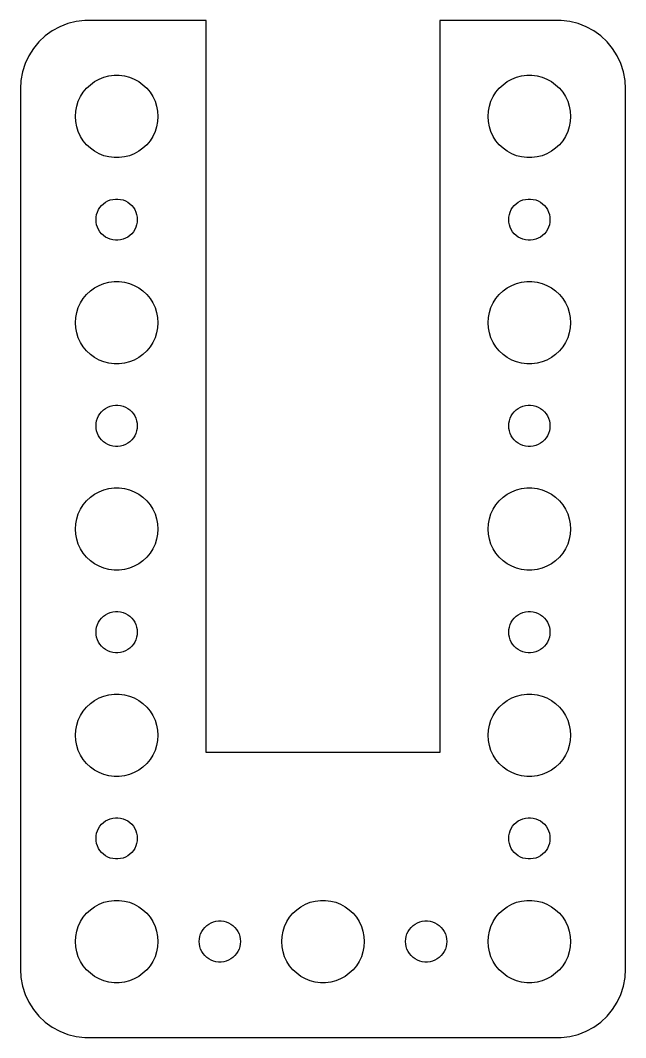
# Model space of a CAD drawing. Header units: metres. Extents: x -22 to 22, y 383 to 709.
# Drawn here: x -22 to 22, y 551 to 625 of the extents above; entities that cross this region are included whole.
import ezdxf

# ---------------------------------------------------------------- set-up
doc = ezdxf.new("R2010")
doc.units = ezdxf.units.M

msp = doc.modelspace()

# ---------------------------------------------------------------- linework, layer by layer
for p, q in [((-19.1289, 624.524), (-19.6791, 624.222)), ((-18.5451, 624.755), (-19.1289, 624.524)), ((-17.9369, 624.911), (-18.5451, 624.755)), ((-17.3139, 624.99), (-17.9369, 624.911)), ((-8.5, 624.99), (-17.3139, 624.99)), ((-8.5, 571.75), (-8.5, 624.99)), ((17.3139, 624.99), (8.5, 624.99)), ((8.5, 624.99), (8.5, 571.75)), ((17.9369, 624.911), (17.3139, 624.99)), ((18.5451, 624.755), (17.9369, 624.911)), ((19.1289, 624.524), (18.5451, 624.755)), ((19.6791, 624.222), (19.1289, 624.524)), ((-20.1871, 623.853), (-20.6448, 623.423)), ((-19.6791, 624.222), (-20.1871, 623.853)), ((20.1871, 623.853), (19.6791, 624.222)), ((20.6448, 623.423), (20.1871, 623.853)), ((-21.0451, 622.939), (-21.3815, 622.409)), ((-20.6448, 623.423), (-21.0451, 622.939)), ((21.0451, 622.939), (20.6448, 623.423)), ((21.3815, 622.409), (21.0451, 622.939)), ((-21.3815, 622.409), (-21.6489, 621.841)), ((21.6489, 621.841), (21.3815, 622.409)), ((-21.6489, 621.841), (-21.8429, 621.243)), ((21.8429, 621.243), (21.6489, 621.841)), ((-21.8429, 621.243), (-21.9606, 620.627)), ((-16.6075, 620.533), (-16.2773, 620.714)), ((-16.2773, 620.714), (-15.927, 620.853)), ((-15.927, 620.853), (-15.5621, 620.947)), ((-15.5621, 620.947), (-15.1884, 620.994)), ((-15.1884, 620.994), (-14.8116, 620.994)), ((-14.8116, 620.994), (-14.4379, 620.947)), ((-14.4379, 620.947), (-14.0729, 620.853)), ((-14.0729, 620.853), (-13.7227, 620.714)), ((-13.7227, 620.714), (-13.3925, 620.533)), ((13.3925, 620.533), (13.7227, 620.714)), ((13.7227, 620.714), (14.0729, 620.853)), ((14.0729, 620.853), (14.4379, 620.947)), ((14.4379, 620.947), (14.8116, 620.994)), ((14.8116, 620.994), (15.1884, 620.994)), ((15.1884, 620.994), (15.5621, 620.947)), ((15.5621, 620.947), (15.927, 620.853)), ((15.927, 620.853), (16.2773, 620.714)), ((16.2773, 620.714), (16.6075, 620.533)), ((21.9606, 620.627), (21.8429, 621.243)), ((-21.9606, 620.627), (-22, 620)), ((-22, 620), (-22, 556)), ((-17.427, 619.763), (-17.1869, 620.054)), ((-17.1869, 620.054), (-16.9123, 620.312)), ((-16.9123, 620.312), (-16.6075, 620.533)), ((-13.3925, 620.533), (-13.0877, 620.312)), ((-13.0877, 620.312), (-12.8131, 620.054)), ((-12.8131, 620.054), (-12.5729, 619.763)), ((12.5729, 619.763), (12.8131, 620.054)), ((12.8131, 620.054), (13.0877, 620.312)), ((13.0877, 620.312), (13.3925, 620.533)), ((16.6075, 620.533), (16.9123, 620.312)), ((16.9123, 620.312), (17.1869, 620.054)), ((17.1869, 620.054), (17.427, 619.763)), ((22, 620), (21.9606, 620.627)), ((22, 556), (22, 620)), ((-17.7893, 619.104), (-17.6289, 619.445)), ((-17.6289, 619.445), (-17.427, 619.763)), ((-12.5729, 619.763), (-12.3711, 619.445)), ((-12.3711, 619.445), (-12.2107, 619.104)), ((12.2107, 619.104), (12.3711, 619.445)), ((12.3711, 619.445), (12.5729, 619.763)), ((17.427, 619.763), (17.6289, 619.445)), ((17.6289, 619.445), (17.7893, 619.104)), ((-17.9763, 618.376), (-17.9057, 618.746)), ((-17.9057, 618.746), (-17.7893, 619.104)), ((-12.2107, 619.104), (-12.0942, 618.746)), ((-12.0942, 618.746), (-12.0237, 618.376)), ((12.0237, 618.376), (12.0942, 618.746)), ((12.0942, 618.746), (12.2107, 619.104)), ((17.7893, 619.104), (17.9057, 618.746)), ((17.9057, 618.746), (17.9763, 618.376)), ((-18, 618), (-17.9763, 618.376)), ((-17.9763, 617.624), (-18, 618)), ((-12.0237, 618.376), (-12, 618)), ((-12, 618), (-12.0237, 617.624)), ((12, 618), (12.0237, 618.376)), ((12.0237, 617.624), (12, 618)), ((17.9763, 618.376), (18, 618)), ((18, 618), (17.9763, 617.624)), ((-17.9057, 617.254), (-17.9763, 617.624)), ((-17.7893, 616.896), (-17.9057, 617.254)), ((-12.0942, 617.254), (-12.2107, 616.896)), ((-12.0237, 617.624), (-12.0942, 617.254)), ((12.0942, 617.254), (12.0237, 617.624)), ((12.2107, 616.896), (12.0942, 617.254)), ((17.9057, 617.254), (17.7893, 616.896)), ((17.9763, 617.624), (17.9057, 617.254)), ((-17.6289, 616.555), (-17.7893, 616.896)), ((-17.427, 616.237), (-17.6289, 616.555)), ((-12.3711, 616.555), (-12.5729, 616.237)), ((-12.2107, 616.896), (-12.3711, 616.555)), ((12.3711, 616.555), (12.2107, 616.896)), ((12.5729, 616.237), (12.3711, 616.555)), ((17.6289, 616.555), (17.427, 616.237)), ((17.7893, 616.896), (17.6289, 616.555)), ((-17.1869, 615.946), (-17.427, 616.237)), ((-16.9123, 615.688), (-17.1869, 615.946)), ((-16.6075, 615.467), (-16.9123, 615.688)), ((-13.0877, 615.688), (-13.3925, 615.467)), ((-12.8131, 615.946), (-13.0877, 615.688)), ((-12.5729, 616.237), (-12.8131, 615.946)), ((12.8131, 615.946), (12.5729, 616.237)), ((13.0877, 615.688), (12.8131, 615.946)), ((13.3925, 615.467), (13.0877, 615.688)), ((16.9123, 615.688), (16.6075, 615.467)), ((17.1869, 615.946), (16.9123, 615.688)), ((17.427, 616.237), (17.1869, 615.946)), ((-16.2773, 615.286), (-16.6075, 615.467)), ((-15.927, 615.147), (-16.2773, 615.286)), ((-15.5621, 615.053), (-15.927, 615.147)), ((-15.1884, 615.006), (-15.5621, 615.053)), ((-14.8116, 615.006), (-15.1884, 615.006)), ((-14.4379, 615.053), (-14.8116, 615.006)), ((-14.0729, 615.147), (-14.4379, 615.053)), ((-13.7227, 615.286), (-14.0729, 615.147)), ((-13.3925, 615.467), (-13.7227, 615.286)), ((13.7227, 615.286), (13.3925, 615.467)), ((14.0729, 615.147), (13.7227, 615.286)), ((14.4379, 615.053), (14.0729, 615.147)), ((14.8116, 615.006), (14.4379, 615.053)), ((15.1884, 615.006), (14.8116, 615.006)), ((15.5621, 615.053), (15.1884, 615.006)), ((15.927, 615.147), (15.5621, 615.053)), ((16.2773, 615.286), (15.927, 615.147)), ((16.6075, 615.467), (16.2773, 615.286)), ((-15.8037, 611.766), (-15.6387, 611.857)), ((-15.6387, 611.857), (-15.4635, 611.927)), ((-15.4635, 611.927), (-15.2811, 611.973)), ((-15.2811, 611.973), (-15.0942, 611.997)), ((-15.0942, 611.997), (-14.9058, 611.997)), ((-14.9058, 611.997), (-14.7189, 611.973)), ((-14.7189, 611.973), (-14.5365, 611.927)), ((-14.5365, 611.927), (-14.3613, 611.857)), ((-14.3613, 611.857), (-14.1963, 611.766)), ((14.1963, 611.766), (14.3613, 611.857)), ((14.3613, 611.857), (14.5365, 611.927)), ((14.5365, 611.927), (14.7189, 611.973)), ((14.7189, 611.973), (14.9058, 611.997)), ((14.9058, 611.997), (15.0942, 611.997)), ((15.0942, 611.997), (15.2811, 611.973)), ((15.2811, 611.973), (15.4635, 611.927)), ((15.4635, 611.927), (15.6387, 611.857)), ((15.6387, 611.857), (15.8037, 611.766)), ((-16.3947, 611.052), (-16.3145, 611.223)), ((-16.3145, 611.223), (-16.2135, 611.382)), ((-16.2135, 611.382), (-16.0934, 611.527)), ((-16.0934, 611.527), (-15.9561, 611.656)), ((-15.9561, 611.656), (-15.8037, 611.766)), ((-14.1963, 611.766), (-14.0439, 611.656)), ((-14.0439, 611.656), (-13.9065, 611.527)), ((-13.9065, 611.527), (-13.7865, 611.382)), ((-13.7865, 611.382), (-13.6855, 611.223)), ((-13.6855, 611.223), (-13.6053, 611.052)), ((13.6053, 611.052), (13.6855, 611.223)), ((13.6855, 611.223), (13.7865, 611.382)), ((13.7865, 611.382), (13.9065, 611.527)), ((13.9065, 611.527), (14.0439, 611.656)), ((14.0439, 611.656), (14.1963, 611.766)), ((15.8037, 611.766), (15.9561, 611.656)), ((15.9561, 611.656), (16.0934, 611.527)), ((16.0934, 611.527), (16.2135, 611.382)), ((16.2135, 611.382), (16.3145, 611.223)), ((16.3145, 611.223), (16.3947, 611.052)), ((-16.5, 610.5), (-16.4882, 610.688)), ((-16.4882, 610.312), (-16.5, 610.5)), ((-16.4882, 610.688), (-16.4529, 610.873)), ((-16.4529, 610.873), (-16.3947, 611.052)), ((-13.6053, 611.052), (-13.5471, 610.873)), ((-13.5471, 610.873), (-13.5118, 610.688)), ((-13.5118, 610.688), (-13.5, 610.5)), ((-13.5, 610.5), (-13.5118, 610.312)), ((13.5, 610.5), (13.5118, 610.688)), ((13.5118, 610.312), (13.5, 610.5)), ((13.5118, 610.688), (13.5471, 610.873)), ((13.5471, 610.873), (13.6053, 611.052)), ((16.3947, 611.052), (16.4529, 610.873)), ((16.4529, 610.873), (16.4882, 610.688)), ((16.4882, 610.688), (16.5, 610.5)), ((16.5, 610.5), (16.4882, 610.312)), ((-16.4529, 610.127), (-16.4882, 610.312)), ((-16.3947, 609.948), (-16.4529, 610.127)), ((-16.3145, 609.777), (-16.3947, 609.948)), ((-16.2135, 609.618), (-16.3145, 609.777)), ((-16.0934, 609.473), (-16.2135, 609.618)), ((-13.7865, 609.618), (-13.9065, 609.473)), ((-13.6855, 609.777), (-13.7865, 609.618)), ((-13.6053, 609.948), (-13.6855, 609.777)), ((-13.5471, 610.127), (-13.6053, 609.948)), ((-13.5118, 610.312), (-13.5471, 610.127)), ((13.5471, 610.127), (13.5118, 610.312)), ((13.6053, 609.948), (13.5471, 610.127)), ((13.6855, 609.777), (13.6053, 609.948)), ((13.7865, 609.618), (13.6855, 609.777)), ((13.9065, 609.473), (13.7865, 609.618)), ((16.2135, 609.618), (16.0934, 609.473)), ((16.3145, 609.777), (16.2135, 609.618)), ((16.3947, 609.948), (16.3145, 609.777)), ((16.4529, 610.127), (16.3947, 609.948)), ((16.4882, 610.312), (16.4529, 610.127)), ((-15.9561, 609.344), (-16.0934, 609.473)), ((-15.8037, 609.234), (-15.9561, 609.344)), ((-15.6387, 609.143), (-15.8037, 609.234)), ((-15.4635, 609.073), (-15.6387, 609.143)), ((-15.2811, 609.027), (-15.4635, 609.073)), ((-15.0942, 609.003), (-15.2811, 609.027)), ((-14.9058, 609.003), (-15.0942, 609.003)), ((-14.7189, 609.027), (-14.9058, 609.003)), ((-14.5365, 609.073), (-14.7189, 609.027)), ((-14.3613, 609.143), (-14.5365, 609.073)), ((-14.1963, 609.234), (-14.3613, 609.143)), ((-14.0439, 609.344), (-14.1963, 609.234)), ((-13.9065, 609.473), (-14.0439, 609.344)), ((14.0439, 609.344), (13.9065, 609.473)), ((14.1963, 609.234), (14.0439, 609.344)), ((14.3613, 609.143), (14.1963, 609.234)), ((14.5365, 609.073), (14.3613, 609.143)), ((14.7189, 609.027), (14.5365, 609.073)), ((14.9058, 609.003), (14.7189, 609.027)), ((15.0942, 609.003), (14.9058, 609.003)), ((15.2811, 609.027), (15.0942, 609.003)), ((15.4635, 609.073), (15.2811, 609.027)), ((15.6387, 609.143), (15.4635, 609.073)), ((15.8037, 609.234), (15.6387, 609.143)), ((15.9561, 609.344), (15.8037, 609.234)), ((16.0934, 609.473), (15.9561, 609.344)), ((-15.927, 605.853), (-15.5621, 605.947)), ((-15.5621, 605.947), (-15.1884, 605.994)), ((-15.1884, 605.994), (-14.8116, 605.994)), ((-14.8116, 605.994), (-14.4379, 605.947)), ((-14.4379, 605.947), (-14.0729, 605.853)), ((14.0729, 605.853), (14.4379, 605.947)), ((14.4379, 605.947), (14.8116, 605.994)), ((14.8116, 605.994), (15.1884, 605.994)), ((15.1884, 605.994), (15.5621, 605.947)), ((15.5621, 605.947), (15.927, 605.853)), ((-17.1869, 605.054), (-16.9123, 605.312)), ((-16.9123, 605.312), (-16.6075, 605.533)), ((-16.6075, 605.533), (-16.2773, 605.714)), ((-16.2773, 605.714), (-15.927, 605.853)), ((-14.0729, 605.853), (-13.7227, 605.714)), ((-13.7227, 605.714), (-13.3925, 605.533)), ((-13.3925, 605.533), (-13.0877, 605.312)), ((-13.0877, 605.312), (-12.8131, 605.054)), ((12.8131, 605.054), (13.0877, 605.312)), ((13.0877, 605.312), (13.3925, 605.533)), ((13.3925, 605.533), (13.7227, 605.714)), ((13.7227, 605.714), (14.0729, 605.853)), ((15.927, 605.853), (16.2773, 605.714)), ((16.2773, 605.714), (16.6075, 605.533)), ((16.6075, 605.533), (16.9123, 605.312)), ((16.9123, 605.312), (17.1869, 605.054)), ((-17.7893, 604.104), (-17.6289, 604.445)), ((-17.6289, 604.445), (-17.427, 604.763)), ((-17.427, 604.763), (-17.1869, 605.054)), ((-12.8131, 605.054), (-12.5729, 604.763)), ((-12.5729, 604.763), (-12.3711, 604.445)), ((-12.3711, 604.445), (-12.2107, 604.104)), ((12.2107, 604.104), (12.3711, 604.445)), ((12.3711, 604.445), (12.5729, 604.763)), ((12.5729, 604.763), (12.8131, 605.054)), ((17.1869, 605.054), (17.427, 604.763)), ((17.427, 604.763), (17.6289, 604.445)), ((17.6289, 604.445), (17.7893, 604.104)), ((-17.9763, 603.376), (-17.9057, 603.746)), ((-17.9057, 603.746), (-17.7893, 604.104)), ((-12.2107, 604.104), (-12.0942, 603.746)), ((-12.0942, 603.746), (-12.0237, 603.376)), ((12.0237, 603.376), (12.0942, 603.746)), ((12.0942, 603.746), (12.2107, 604.104)), ((17.7893, 604.104), (17.9057, 603.746)), ((17.9057, 603.746), (17.9763, 603.376)), ((-18, 603), (-17.9763, 603.376)), ((-17.9763, 602.624), (-18, 603)), ((-12.0237, 603.376), (-12, 603)), ((-12, 603), (-12.0237, 602.624)), ((12, 603), (12.0237, 603.376)), ((12.0237, 602.624), (12, 603)), ((17.9763, 603.376), (18, 603)), ((18, 603), (17.9763, 602.624)), ((-17.9057, 602.254), (-17.9763, 602.624)), ((-17.7893, 601.896), (-17.9057, 602.254)), ((-12.0942, 602.254), (-12.2107, 601.896)), ((-12.0237, 602.624), (-12.0942, 602.254)), ((12.0942, 602.254), (12.0237, 602.624)), ((12.2107, 601.896), (12.0942, 602.254)), ((17.9057, 602.254), (17.7893, 601.896)), ((17.9763, 602.624), (17.9057, 602.254)), ((-17.6289, 601.555), (-17.7893, 601.896)), ((-17.427, 601.237), (-17.6289, 601.555)), ((-12.3711, 601.555), (-12.5729, 601.237)), ((-12.2107, 601.896), (-12.3711, 601.555)), ((12.3711, 601.555), (12.2107, 601.896)), ((12.5729, 601.237), (12.3711, 601.555)), ((17.6289, 601.555), (17.427, 601.237)), ((17.7893, 601.896), (17.6289, 601.555)), ((-17.1869, 600.946), (-17.427, 601.237)), ((-16.9123, 600.688), (-17.1869, 600.946)), ((-12.8131, 600.946), (-13.0877, 600.688)), ((-12.5729, 601.237), (-12.8131, 600.946)), ((12.8131, 600.946), (12.5729, 601.237)), ((13.0877, 600.688), (12.8131, 600.946)), ((17.1869, 600.946), (16.9123, 600.688)), ((17.427, 601.237), (17.1869, 600.946)), ((-16.6075, 600.467), (-16.9123, 600.688)), ((-16.2773, 600.286), (-16.6075, 600.467)), ((-15.927, 600.147), (-16.2773, 600.286)), ((-15.5621, 600.053), (-15.927, 600.147)), ((-15.1884, 600.006), (-15.5621, 600.053)), ((-14.8116, 600.006), (-15.1884, 600.006)), ((-14.4379, 600.053), (-14.8116, 600.006)), ((-14.0729, 600.147), (-14.4379, 600.053)), ((-13.7227, 600.286), (-14.0729, 600.147)), ((-13.3925, 600.467), (-13.7227, 600.286)), ((-13.0877, 600.688), (-13.3925, 600.467)), ((13.3925, 600.467), (13.0877, 600.688)), ((13.7227, 600.286), (13.3925, 600.467)), ((14.0729, 600.147), (13.7227, 600.286)), ((14.4379, 600.053), (14.0729, 600.147)), ((14.8116, 600.006), (14.4379, 600.053)), ((15.1884, 600.006), (14.8116, 600.006)), ((15.5621, 600.053), (15.1884, 600.006)), ((15.927, 600.147), (15.5621, 600.053)), ((16.2773, 600.286), (15.927, 600.147)), ((16.6075, 600.467), (16.2773, 600.286)), ((16.9123, 600.688), (16.6075, 600.467)), ((-16.3145, 596.223), (-16.2135, 596.382)), ((-16.2135, 596.382), (-16.0934, 596.527)), ((-16.0934, 596.527), (-15.9561, 596.656)), ((-15.9561, 596.656), (-15.8037, 596.766)), ((-15.8037, 596.766), (-15.6387, 596.857)), ((-15.6387, 596.857), (-15.4635, 596.927)), ((-15.4635, 596.927), (-15.2811, 596.973)), ((-15.2811, 596.973), (-15.0942, 596.997)), ((-15.0942, 596.997), (-14.9058, 596.997)), ((-14.9058, 596.997), (-14.7189, 596.973)), ((-14.7189, 596.973), (-14.5365, 596.927)), ((-14.5365, 596.927), (-14.3613, 596.857)), ((-14.3613, 596.857), (-14.1963, 596.766)), ((-14.1963, 596.766), (-14.0439, 596.656)), ((-14.0439, 596.656), (-13.9065, 596.527)), ((-13.9065, 596.527), (-13.7865, 596.382)), ((-13.7865, 596.382), (-13.6855, 596.223)), ((13.6855, 596.223), (13.7865, 596.382)), ((13.7865, 596.382), (13.9065, 596.527)), ((13.9065, 596.527), (14.0439, 596.656)), ((14.0439, 596.656), (14.1963, 596.766)), ((14.1963, 596.766), (14.3613, 596.857)), ((14.3613, 596.857), (14.5365, 596.927)), ((14.5365, 596.927), (14.7189, 596.973)), ((14.7189, 596.973), (14.9058, 596.997)), ((14.9058, 596.997), (15.0942, 596.997)), ((15.0942, 596.997), (15.2811, 596.973)), ((15.2811, 596.973), (15.4635, 596.927)), ((15.4635, 596.927), (15.6387, 596.857)), ((15.6387, 596.857), (15.8037, 596.766)), ((15.8037, 596.766), (15.9561, 596.656)), ((15.9561, 596.656), (16.0934, 596.527)), ((16.0934, 596.527), (16.2135, 596.382)), ((16.2135, 596.382), (16.3145, 596.223)), ((-16.5, 595.5), (-16.4882, 595.688)), ((-16.4882, 595.688), (-16.4529, 595.873)), ((-16.4529, 595.873), (-16.3947, 596.052)), ((-16.3947, 596.052), (-16.3145, 596.223)), ((-13.6855, 596.223), (-13.6053, 596.052)), ((-13.6053, 596.052), (-13.5471, 595.873)), ((-13.5471, 595.873), (-13.5118, 595.688)), ((-13.5118, 595.688), (-13.5, 595.5)), ((13.5, 595.5), (13.5118, 595.688)), ((13.5118, 595.688), (13.5471, 595.873)), ((13.5471, 595.873), (13.6053, 596.052)), ((13.6053, 596.052), (13.6855, 596.223)), ((16.3145, 596.223), (16.3947, 596.052)), ((16.3947, 596.052), (16.4529, 595.873)), ((16.4529, 595.873), (16.4882, 595.688)), ((16.4882, 595.688), (16.5, 595.5)), ((-16.4882, 595.312), (-16.5, 595.5)), ((-16.4529, 595.127), (-16.4882, 595.312)), ((-16.3947, 594.948), (-16.4529, 595.127)), ((-16.3145, 594.777), (-16.3947, 594.948)), ((-13.6053, 594.948), (-13.6855, 594.777)), ((-13.5471, 595.127), (-13.6053, 594.948)), ((-13.5118, 595.312), (-13.5471, 595.127)), ((-13.5, 595.5), (-13.5118, 595.312)), ((13.5118, 595.312), (13.5, 595.5)), ((13.5471, 595.127), (13.5118, 595.312)), ((13.6053, 594.948), (13.5471, 595.127)), ((13.6855, 594.777), (13.6053, 594.948)), ((16.3947, 594.948), (16.3145, 594.777)), ((16.4529, 595.127), (16.3947, 594.948)), ((16.4882, 595.312), (16.4529, 595.127)), ((16.5, 595.5), (16.4882, 595.312)), ((-16.2135, 594.618), (-16.3145, 594.777)), ((-16.0934, 594.473), (-16.2135, 594.618)), ((-15.9561, 594.344), (-16.0934, 594.473)), ((-15.8037, 594.234), (-15.9561, 594.344)), ((-15.6387, 594.143), (-15.8037, 594.234)), ((-15.4635, 594.073), (-15.6387, 594.143)), ((-15.2811, 594.027), (-15.4635, 594.073)), ((-14.5365, 594.073), (-14.7189, 594.027)), ((-14.3613, 594.143), (-14.5365, 594.073)), ((-14.1963, 594.234), (-14.3613, 594.143)), ((-14.0439, 594.344), (-14.1963, 594.234)), ((-13.9065, 594.473), (-14.0439, 594.344)), ((-13.7865, 594.618), (-13.9065, 594.473)), ((-13.6855, 594.777), (-13.7865, 594.618)), ((13.7865, 594.618), (13.6855, 594.777)), ((13.9065, 594.473), (13.7865, 594.618)), ((14.0439, 594.344), (13.9065, 594.473)), ((14.1963, 594.234), (14.0439, 594.344)), ((14.3613, 594.143), (14.1963, 594.234)), ((14.5365, 594.073), (14.3613, 594.143)), ((14.7189, 594.027), (14.5365, 594.073)), ((15.4635, 594.073), (15.2811, 594.027)), ((15.6387, 594.143), (15.4635, 594.073)), ((15.8037, 594.234), (15.6387, 594.143)), ((15.9561, 594.344), (15.8037, 594.234)), ((16.0934, 594.473), (15.9561, 594.344)), ((16.2135, 594.618), (16.0934, 594.473)), ((16.3145, 594.777), (16.2135, 594.618)), ((-15.0942, 594.003), (-15.2811, 594.027)), ((-14.9058, 594.003), (-15.0942, 594.003)), ((-14.7189, 594.027), (-14.9058, 594.003)), ((14.9058, 594.003), (14.7189, 594.027)), ((15.0942, 594.003), (14.9058, 594.003)), ((15.2811, 594.027), (15.0942, 594.003)), ((-16.9123, 590.312), (-16.6075, 590.533)), ((-16.6075, 590.533), (-16.2773, 590.714)), ((-16.2773, 590.714), (-15.927, 590.853)), ((-15.927, 590.853), (-15.5621, 590.947)), ((-15.5621, 590.947), (-15.1884, 590.994)), ((-15.1884, 590.994), (-14.8116, 590.994)), ((-14.8116, 590.994), (-14.4379, 590.947)), ((-14.4379, 590.947), (-14.0729, 590.853)), ((-14.0729, 590.853), (-13.7227, 590.714)), ((-13.7227, 590.714), (-13.3925, 590.533)), ((-13.3925, 590.533), (-13.0877, 590.312)), ((13.0877, 590.312), (13.3925, 590.533)), ((13.3925, 590.533), (13.7227, 590.714)), ((13.7227, 590.714), (14.0729, 590.853)), ((14.0729, 590.853), (14.4379, 590.947)), ((14.4379, 590.947), (14.8116, 590.994)), ((14.8116, 590.994), (15.1884, 590.994)), ((15.1884, 590.994), (15.5621, 590.947)), ((15.5621, 590.947), (15.927, 590.853)), ((15.927, 590.853), (16.2773, 590.714)), ((16.2773, 590.714), (16.6075, 590.533)), ((16.6075, 590.533), (16.9123, 590.312)), ((-17.6289, 589.445), (-17.427, 589.763)), ((-17.427, 589.763), (-17.1869, 590.054)), ((-17.1869, 590.054), (-16.9123, 590.312)), ((-13.0877, 590.312), (-12.8131, 590.054)), ((-12.8131, 590.054), (-12.5729, 589.763)), ((-12.5729, 589.763), (-12.3711, 589.445)), ((12.3711, 589.445), (12.5729, 589.763)), ((12.5729, 589.763), (12.8131, 590.054)), ((12.8131, 590.054), (13.0877, 590.312)), ((16.9123, 590.312), (17.1869, 590.054)), ((17.1869, 590.054), (17.427, 589.763)), ((17.427, 589.763), (17.6289, 589.445)), ((-17.9057, 588.746), (-17.7893, 589.104)), ((-17.7893, 589.104), (-17.6289, 589.445)), ((-12.3711, 589.445), (-12.2107, 589.104)), ((-12.2107, 589.104), (-12.0942, 588.746)), ((12.0942, 588.746), (12.2107, 589.104)), ((12.2107, 589.104), (12.3711, 589.445)), ((17.6289, 589.445), (17.7893, 589.104)), ((17.7893, 589.104), (17.9057, 588.746)), ((-18, 588), (-17.9763, 588.376)), ((-17.9763, 588.376), (-17.9057, 588.746)), ((-12.0942, 588.746), (-12.0237, 588.376)), ((-12.0237, 588.376), (-12, 588)), ((12, 588), (12.0237, 588.376)), ((12.0237, 588.376), (12.0942, 588.746)), ((17.9057, 588.746), (17.9763, 588.376)), ((17.9763, 588.376), (18, 588)), ((-17.9763, 587.624), (-18, 588)), ((-17.9057, 587.254), (-17.9763, 587.624)), ((-12.0237, 587.624), (-12.0942, 587.254)), ((-12, 588), (-12.0237, 587.624)), ((12.0237, 587.624), (12, 588)), ((12.0942, 587.254), (12.0237, 587.624)), ((17.9763, 587.624), (17.9057, 587.254)), ((18, 588), (17.9763, 587.624)), ((-17.7893, 586.896), (-17.9057, 587.254)), ((-17.6289, 586.555), (-17.7893, 586.896)), ((-12.2107, 586.896), (-12.3711, 586.555)), ((-12.0942, 587.254), (-12.2107, 586.896)), ((12.2107, 586.896), (12.0942, 587.254)), ((12.3711, 586.555), (12.2107, 586.896)), ((17.7893, 586.896), (17.6289, 586.555)), ((17.9057, 587.254), (17.7893, 586.896)), ((-17.427, 586.237), (-17.6289, 586.555)), ((-17.1869, 585.946), (-17.427, 586.237)), ((-16.9123, 585.688), (-17.1869, 585.946)), ((-12.8131, 585.946), (-13.0877, 585.688)), ((-12.5729, 586.237), (-12.8131, 585.946)), ((-12.3711, 586.555), (-12.5729, 586.237)), ((12.5729, 586.237), (12.3711, 586.555)), ((12.8131, 585.946), (12.5729, 586.237)), ((13.0877, 585.688), (12.8131, 585.946)), ((17.1869, 585.946), (16.9123, 585.688)), ((17.427, 586.237), (17.1869, 585.946)), ((17.6289, 586.555), (17.427, 586.237)), ((-16.6075, 585.467), (-16.9123, 585.688)), ((-16.2773, 585.286), (-16.6075, 585.467)), ((-15.927, 585.147), (-16.2773, 585.286)), ((-13.7227, 585.286), (-14.0729, 585.147)), ((-13.3925, 585.467), (-13.7227, 585.286)), ((-13.0877, 585.688), (-13.3925, 585.467)), ((13.3925, 585.467), (13.0877, 585.688)), ((13.7227, 585.286), (13.3925, 585.467)), ((14.0729, 585.147), (13.7227, 585.286)), ((16.2773, 585.286), (15.927, 585.147)), ((16.6075, 585.467), (16.2773, 585.286)), ((16.9123, 585.688), (16.6075, 585.467)), ((-15.5621, 585.053), (-15.927, 585.147)), ((-15.1884, 585.006), (-15.5621, 585.053)), ((-14.8116, 585.006), (-15.1884, 585.006)), ((-14.4379, 585.053), (-14.8116, 585.006)), ((-14.0729, 585.147), (-14.4379, 585.053)), ((14.4379, 585.053), (14.0729, 585.147)), ((14.8116, 585.006), (14.4379, 585.053)), ((15.1884, 585.006), (14.8116, 585.006)), ((15.5621, 585.053), (15.1884, 585.006)), ((15.927, 585.147), (15.5621, 585.053)), ((-16.2135, 581.382), (-16.0934, 581.527)), ((-16.0934, 581.527), (-15.9561, 581.656)), ((-15.9561, 581.656), (-15.8037, 581.766)), ((-15.8037, 581.766), (-15.6387, 581.857)), ((-15.6387, 581.857), (-15.4635, 581.927)), ((-15.4635, 581.927), (-15.2811, 581.973)), ((-15.2811, 581.973), (-15.0942, 581.997)), ((-15.0942, 581.997), (-14.9058, 581.997)), ((-14.9058, 581.997), (-14.7189, 581.973)), ((-14.7189, 581.973), (-14.5365, 581.927)), ((-14.5365, 581.927), (-14.3613, 581.857)), ((-14.3613, 581.857), (-14.1963, 581.766)), ((-14.1963, 581.766), (-14.0439, 581.656)), ((-14.0439, 581.656), (-13.9065, 581.527)), ((-13.9065, 581.527), (-13.7865, 581.382)), ((13.7865, 581.382), (13.9065, 581.527)), ((13.9065, 581.527), (14.0439, 581.656)), ((14.0439, 581.656), (14.1963, 581.766)), ((14.1963, 581.766), (14.3613, 581.857)), ((14.3613, 581.857), (14.5365, 581.927)), ((14.5365, 581.927), (14.7189, 581.973)), ((14.7189, 581.973), (14.9058, 581.997)), ((14.9058, 581.997), (15.0942, 581.997)), ((15.0942, 581.997), (15.2811, 581.973)), ((15.2811, 581.973), (15.4635, 581.927)), ((15.4635, 581.927), (15.6387, 581.857)), ((15.6387, 581.857), (15.8037, 581.766)), ((15.8037, 581.766), (15.9561, 581.656)), ((15.9561, 581.656), (16.0934, 581.527)), ((16.0934, 581.527), (16.2135, 581.382)), ((-16.4882, 580.688), (-16.4529, 580.873)), ((-16.4529, 580.873), (-16.3947, 581.052)), ((-16.3947, 581.052), (-16.3145, 581.223)), ((-16.3145, 581.223), (-16.2135, 581.382)), ((-13.7865, 581.382), (-13.6855, 581.223)), ((-13.6855, 581.223), (-13.6053, 581.052)), ((-13.6053, 581.052), (-13.5471, 580.873)), ((-13.5471, 580.873), (-13.5118, 580.688)), ((13.5118, 580.688), (13.5471, 580.873)), ((13.5471, 580.873), (13.6053, 581.052)), ((13.6053, 581.052), (13.6855, 581.223)), ((13.6855, 581.223), (13.7865, 581.382)), ((16.2135, 581.382), (16.3145, 581.223)), ((16.3145, 581.223), (16.3947, 581.052)), ((16.3947, 581.052), (16.4529, 580.873)), ((16.4529, 580.873), (16.4882, 580.688)), ((-16.5, 580.5), (-16.4882, 580.688)), ((-16.4882, 580.312), (-16.5, 580.5)), ((-16.4529, 580.127), (-16.4882, 580.312)), ((-16.3947, 579.948), (-16.4529, 580.127)), ((-13.5471, 580.127), (-13.6053, 579.948)), ((-13.5118, 580.312), (-13.5471, 580.127)), ((-13.5118, 580.688), (-13.5, 580.5)), ((-13.5, 580.5), (-13.5118, 580.312)), ((13.5, 580.5), (13.5118, 580.688)), ((13.5118, 580.312), (13.5, 580.5)), ((13.5471, 580.127), (13.5118, 580.312)), ((13.6053, 579.948), (13.5471, 580.127)), ((16.4529, 580.127), (16.3947, 579.948)), ((16.4882, 580.312), (16.4529, 580.127)), ((16.4882, 580.688), (16.5, 580.5)), ((16.5, 580.5), (16.4882, 580.312)), ((-16.3145, 579.777), (-16.3947, 579.948)), ((-16.2135, 579.618), (-16.3145, 579.777)), ((-16.0934, 579.473), (-16.2135, 579.618)), ((-15.9561, 579.344), (-16.0934, 579.473)), ((-15.8037, 579.234), (-15.9561, 579.344)), ((-14.0439, 579.344), (-14.1963, 579.234)), ((-13.9065, 579.473), (-14.0439, 579.344)), ((-13.7865, 579.618), (-13.9065, 579.473)), ((-13.6855, 579.777), (-13.7865, 579.618)), ((-13.6053, 579.948), (-13.6855, 579.777)), ((13.6855, 579.777), (13.6053, 579.948)), ((13.7865, 579.618), (13.6855, 579.777)), ((13.9065, 579.473), (13.7865, 579.618)), ((14.0439, 579.344), (13.9065, 579.473)), ((14.1963, 579.234), (14.0439, 579.344)), ((15.9561, 579.344), (15.8037, 579.234)), ((16.0934, 579.473), (15.9561, 579.344)), ((16.2135, 579.618), (16.0934, 579.473)), ((16.3145, 579.777), (16.2135, 579.618)), ((16.3947, 579.948), (16.3145, 579.777)), ((-15.6387, 579.143), (-15.8037, 579.234)), ((-15.4635, 579.073), (-15.6387, 579.143)), ((-15.2811, 579.027), (-15.4635, 579.073)), ((-15.0942, 579.003), (-15.2811, 579.027)), ((-14.9058, 579.003), (-15.0942, 579.003)), ((-14.7189, 579.027), (-14.9058, 579.003)), ((-14.5365, 579.073), (-14.7189, 579.027)), ((-14.3613, 579.143), (-14.5365, 579.073)), ((-14.1963, 579.234), (-14.3613, 579.143)), ((14.3613, 579.143), (14.1963, 579.234)), ((14.5365, 579.073), (14.3613, 579.143)), ((14.7189, 579.027), (14.5365, 579.073)), ((14.9058, 579.003), (14.7189, 579.027)), ((15.0942, 579.003), (14.9058, 579.003)), ((15.2811, 579.027), (15.0942, 579.003)), ((15.4635, 579.073), (15.2811, 579.027)), ((15.6387, 579.143), (15.4635, 579.073)), ((15.8037, 579.234), (15.6387, 579.143)), ((-16.6075, 575.533), (-16.2773, 575.714)), ((-16.2773, 575.714), (-15.927, 575.853)), ((-15.927, 575.853), (-15.5621, 575.947)), ((-15.5621, 575.947), (-15.1884, 575.994)), ((-15.1884, 575.994), (-14.8116, 575.994)), ((-14.8116, 575.994), (-14.4379, 575.947)), ((-14.4379, 575.947), (-14.0729, 575.853)), ((-14.0729, 575.853), (-13.7227, 575.714)), ((-13.7227, 575.714), (-13.3925, 575.533)), ((13.3925, 575.533), (13.7227, 575.714)), ((13.7227, 575.714), (14.0729, 575.853)), ((14.0729, 575.853), (14.4379, 575.947)), ((14.4379, 575.947), (14.8116, 575.994)), ((14.8116, 575.994), (15.1884, 575.994)), ((15.1884, 575.994), (15.5621, 575.947)), ((15.5621, 575.947), (15.927, 575.853)), ((15.927, 575.853), (16.2773, 575.714)), ((16.2773, 575.714), (16.6075, 575.533)), ((-17.427, 574.763), (-17.1869, 575.054)), ((-17.1869, 575.054), (-16.9123, 575.312)), ((-16.9123, 575.312), (-16.6075, 575.533)), ((-13.3925, 575.533), (-13.0877, 575.312)), ((-13.0877, 575.312), (-12.8131, 575.054)), ((-12.8131, 575.054), (-12.5729, 574.763)), ((12.5729, 574.763), (12.8131, 575.054)), ((12.8131, 575.054), (13.0877, 575.312)), ((13.0877, 575.312), (13.3925, 575.533)), ((16.6075, 575.533), (16.9123, 575.312)), ((16.9123, 575.312), (17.1869, 575.054)), ((17.1869, 575.054), (17.427, 574.763)), ((-17.9057, 573.746), (-17.7893, 574.104)), ((-17.7893, 574.104), (-17.6289, 574.445)), ((-17.6289, 574.445), (-17.427, 574.763)), ((-12.5729, 574.763), (-12.3711, 574.445)), ((-12.3711, 574.445), (-12.2107, 574.104)), ((-12.2107, 574.104), (-12.0942, 573.746)), ((12.0942, 573.746), (12.2107, 574.104)), ((12.2107, 574.104), (12.3711, 574.445)), ((12.3711, 574.445), (12.5729, 574.763)), ((17.427, 574.763), (17.6289, 574.445)), ((17.6289, 574.445), (17.7893, 574.104)), ((17.7893, 574.104), (17.9057, 573.746)), ((-18, 573), (-17.9763, 573.376)), ((-17.9763, 573.376), (-17.9057, 573.746)), ((-12.0942, 573.746), (-12.0237, 573.376)), ((-12.0237, 573.376), (-12, 573)), ((12, 573), (12.0237, 573.376)), ((12.0237, 573.376), (12.0942, 573.746)), ((17.9057, 573.746), (17.9763, 573.376)), ((17.9763, 573.376), (18, 573)), ((-17.9763, 572.624), (-18, 573)), ((-17.9057, 572.254), (-17.9763, 572.624)), ((-12.0237, 572.624), (-12.0942, 572.254)), ((-12, 573), (-12.0237, 572.624)), ((12.0237, 572.624), (12, 573)), ((12.0942, 572.254), (12.0237, 572.624)), ((17.9763, 572.624), (17.9057, 572.254)), ((18, 573), (17.9763, 572.624)), ((-17.7893, 571.896), (-17.9057, 572.254)), ((-17.6289, 571.555), (-17.7893, 571.896)), ((-12.2107, 571.896), (-12.3711, 571.555)), ((-12.0942, 572.254), (-12.2107, 571.896)), ((12.2107, 571.896), (12.0942, 572.254)), ((12.3711, 571.555), (12.2107, 571.896)), ((17.7893, 571.896), (17.6289, 571.555)), ((17.9057, 572.254), (17.7893, 571.896)), ((-17.427, 571.237), (-17.6289, 571.555)), ((-17.1869, 570.946), (-17.427, 571.237)), ((-12.5729, 571.237), (-12.8131, 570.946)), ((-12.3711, 571.555), (-12.5729, 571.237)), ((8.5, 571.75), (-8.5, 571.75)), ((12.5729, 571.237), (12.3711, 571.555)), ((12.8131, 570.946), (12.5729, 571.237)), ((17.427, 571.237), (17.1869, 570.946)), ((17.6289, 571.555), (17.427, 571.237)), ((-16.9123, 570.688), (-17.1869, 570.946)), ((-16.6075, 570.467), (-16.9123, 570.688)), ((-16.2773, 570.286), (-16.6075, 570.467)), ((-13.3925, 570.467), (-13.7227, 570.286)), ((-13.0877, 570.688), (-13.3925, 570.467)), ((-12.8131, 570.946), (-13.0877, 570.688)), ((13.0877, 570.688), (12.8131, 570.946)), ((13.3925, 570.467), (13.0877, 570.688)), ((13.7227, 570.286), (13.3925, 570.467)), ((16.6075, 570.467), (16.2773, 570.286)), ((16.9123, 570.688), (16.6075, 570.467)), ((17.1869, 570.946), (16.9123, 570.688)), ((-15.927, 570.147), (-16.2773, 570.286)), ((-15.5621, 570.053), (-15.927, 570.147)), ((-15.1884, 570.006), (-15.5621, 570.053)), ((-14.8116, 570.006), (-15.1884, 570.006)), ((-14.4379, 570.053), (-14.8116, 570.006)), ((-14.0729, 570.147), (-14.4379, 570.053)), ((-13.7227, 570.286), (-14.0729, 570.147)), ((14.0729, 570.147), (13.7227, 570.286)), ((14.4379, 570.053), (14.0729, 570.147)), ((14.8116, 570.006), (14.4379, 570.053)), ((15.1884, 570.006), (14.8116, 570.006)), ((15.5621, 570.053), (15.1884, 570.006)), ((15.927, 570.147), (15.5621, 570.053)), ((16.2773, 570.286), (15.927, 570.147)), ((-15.9561, 566.656), (-15.8037, 566.766)), ((-15.8037, 566.766), (-15.6387, 566.857)), ((-15.6387, 566.857), (-15.4635, 566.927)), ((-15.4635, 566.927), (-15.2811, 566.973)), ((-15.2811, 566.973), (-15.0942, 566.997)), ((-15.0942, 566.997), (-14.9058, 566.997)), ((-14.9058, 566.997), (-14.7189, 566.973)), ((-14.7189, 566.973), (-14.5365, 566.927)), ((-14.5365, 566.927), (-14.3613, 566.857)), ((-14.3613, 566.857), (-14.1963, 566.766)), ((-14.1963, 566.766), (-14.0439, 566.656)), ((14.0439, 566.656), (14.1963, 566.766)), ((14.1963, 566.766), (14.3613, 566.857)), ((14.3613, 566.857), (14.5365, 566.927)), ((14.5365, 566.927), (14.7189, 566.973)), ((14.7189, 566.973), (14.9058, 566.997)), ((14.9058, 566.997), (15.0942, 566.997)), ((15.0942, 566.997), (15.2811, 566.973)), ((15.2811, 566.973), (15.4635, 566.927)), ((15.4635, 566.927), (15.6387, 566.857)), ((15.6387, 566.857), (15.8037, 566.766)), ((15.8037, 566.766), (15.9561, 566.656)), ((-16.4529, 565.873), (-16.3947, 566.052)), ((-16.3947, 566.052), (-16.3145, 566.223)), ((-16.3145, 566.223), (-16.2135, 566.382)), ((-16.2135, 566.382), (-16.0934, 566.527)), ((-16.0934, 566.527), (-15.9561, 566.656)), ((-14.0439, 566.656), (-13.9065, 566.527)), ((-13.9065, 566.527), (-13.7865, 566.382)), ((-13.7865, 566.382), (-13.6855, 566.223)), ((-13.6855, 566.223), (-13.6053, 566.052)), ((-13.6053, 566.052), (-13.5471, 565.873)), ((13.5471, 565.873), (13.6053, 566.052)), ((13.6053, 566.052), (13.6855, 566.223)), ((13.6855, 566.223), (13.7865, 566.382)), ((13.7865, 566.382), (13.9065, 566.527)), ((13.9065, 566.527), (14.0439, 566.656)), ((15.9561, 566.656), (16.0934, 566.527)), ((16.0934, 566.527), (16.2135, 566.382)), ((16.2135, 566.382), (16.3145, 566.223)), ((16.3145, 566.223), (16.3947, 566.052)), ((16.3947, 566.052), (16.4529, 565.873)), ((-16.5, 565.5), (-16.4882, 565.688)), ((-16.4882, 565.312), (-16.5, 565.5)), ((-16.4882, 565.688), (-16.4529, 565.873)), ((-16.4529, 565.127), (-16.4882, 565.312)), ((-13.5471, 565.873), (-13.5118, 565.688)), ((-13.5118, 565.312), (-13.5471, 565.127)), ((-13.5118, 565.688), (-13.5, 565.5)), ((-13.5, 565.5), (-13.5118, 565.312)), ((13.5, 565.5), (13.5118, 565.688)), ((13.5118, 565.312), (13.5, 565.5)), ((13.5118, 565.688), (13.5471, 565.873)), ((13.5471, 565.127), (13.5118, 565.312)), ((16.4529, 565.873), (16.4882, 565.688)), ((16.4882, 565.312), (16.4529, 565.127)), ((16.4882, 565.688), (16.5, 565.5)), ((16.5, 565.5), (16.4882, 565.312)), ((-16.3947, 564.948), (-16.4529, 565.127)), ((-16.3145, 564.777), (-16.3947, 564.948)), ((-16.2135, 564.618), (-16.3145, 564.777)), ((-16.0934, 564.473), (-16.2135, 564.618)), ((-15.9561, 564.344), (-16.0934, 564.473)), ((-13.9065, 564.473), (-14.0439, 564.344)), ((-13.7865, 564.618), (-13.9065, 564.473)), ((-13.6855, 564.777), (-13.7865, 564.618)), ((-13.6053, 564.948), (-13.6855, 564.777)), ((-13.5471, 565.127), (-13.6053, 564.948)), ((13.6053, 564.948), (13.5471, 565.127)), ((13.6855, 564.777), (13.6053, 564.948)), ((13.7865, 564.618), (13.6855, 564.777)), ((13.9065, 564.473), (13.7865, 564.618)), ((14.0439, 564.344), (13.9065, 564.473)), ((16.0934, 564.473), (15.9561, 564.344)), ((16.2135, 564.618), (16.0934, 564.473)), ((16.3145, 564.777), (16.2135, 564.618)), ((16.3947, 564.948), (16.3145, 564.777)), ((16.4529, 565.127), (16.3947, 564.948)), ((-15.8037, 564.234), (-15.9561, 564.344)), ((-15.6387, 564.143), (-15.8037, 564.234)), ((-15.4635, 564.073), (-15.6387, 564.143)), ((-15.2811, 564.027), (-15.4635, 564.073)), ((-15.0942, 564.003), (-15.2811, 564.027)), ((-14.9058, 564.003), (-15.0942, 564.003)), ((-14.7189, 564.027), (-14.9058, 564.003)), ((-14.5365, 564.073), (-14.7189, 564.027)), ((-14.3613, 564.143), (-14.5365, 564.073)), ((-14.1963, 564.234), (-14.3613, 564.143)), ((-14.0439, 564.344), (-14.1963, 564.234)), ((14.1963, 564.234), (14.0439, 564.344)), ((14.3613, 564.143), (14.1963, 564.234)), ((14.5365, 564.073), (14.3613, 564.143)), ((14.7189, 564.027), (14.5365, 564.073)), ((14.9058, 564.003), (14.7189, 564.027)), ((15.0942, 564.003), (14.9058, 564.003)), ((15.2811, 564.027), (15.0942, 564.003)), ((15.4635, 564.073), (15.2811, 564.027)), ((15.6387, 564.143), (15.4635, 564.073)), ((15.8037, 564.234), (15.6387, 564.143)), ((15.9561, 564.344), (15.8037, 564.234)), ((-16.2773, 560.714), (-15.927, 560.853)), ((-15.927, 560.853), (-15.5621, 560.947)), ((-15.5621, 560.947), (-15.1884, 560.994)), ((-15.1884, 560.994), (-14.8116, 560.994)), ((-14.8116, 560.994), (-14.4379, 560.947)), ((-14.4379, 560.947), (-14.0729, 560.853)), ((-14.0729, 560.853), (-13.7227, 560.714)), ((-1.27733, 560.714), (-0.92705, 560.853)), ((-0.92705, 560.853), (-0.56213, 560.947)), ((-0.56213, 560.947), (-0.18837, 560.994)), ((-0.18837, 560.994), (0.18837, 560.994)), ((0.18837, 560.994), (0.56213, 560.947)), ((0.56213, 560.947), (0.92705, 560.853)), ((0.92705, 560.853), (1.27733, 560.714)), ((13.7227, 560.714), (14.0729, 560.853)), ((14.0729, 560.853), (14.4379, 560.947)), ((14.4379, 560.947), (14.8116, 560.994)), ((14.8116, 560.994), (15.1884, 560.994)), ((15.1884, 560.994), (15.5621, 560.947)), ((15.5621, 560.947), (15.927, 560.853)), ((15.927, 560.853), (16.2773, 560.714)), ((-17.427, 559.763), (-17.1869, 560.054)), ((-17.1869, 560.054), (-16.9123, 560.312)), ((-16.9123, 560.312), (-16.6075, 560.533)), ((-16.6075, 560.533), (-16.2773, 560.714)), ((-13.7227, 560.714), (-13.3925, 560.533)), ((-13.3925, 560.533), (-13.0877, 560.312)), ((-13.0877, 560.312), (-12.8131, 560.054)), ((-12.8131, 560.054), (-12.5729, 559.763)), ((-2.42705, 559.763), (-2.1869, 560.054)), ((-2.1869, 560.054), (-1.91226, 560.312)), ((-1.91226, 560.312), (-1.60747, 560.533)), ((-1.60747, 560.533), (-1.27733, 560.714)), ((1.27733, 560.714), (1.60747, 560.533)), ((1.60747, 560.533), (1.91226, 560.312)), ((1.91226, 560.312), (2.1869, 560.054)), ((2.1869, 560.054), (2.42705, 559.763)), ((12.5729, 559.763), (12.8131, 560.054)), ((12.8131, 560.054), (13.0877, 560.312)), ((13.0877, 560.312), (13.3925, 560.533)), ((13.3925, 560.533), (13.7227, 560.714)), ((16.2773, 560.714), (16.6075, 560.533)), ((16.6075, 560.533), (16.9123, 560.312)), ((16.9123, 560.312), (17.1869, 560.054)), ((17.1869, 560.054), (17.427, 559.763)), ((-17.7893, 559.104), (-17.6289, 559.445)), ((-17.6289, 559.445), (-17.427, 559.763)), ((-12.5729, 559.763), (-12.3711, 559.445)), ((-12.3711, 559.445), (-12.2107, 559.104)), ((-8.30373, 559.266), (-8.13866, 559.357)), ((-8.13866, 559.357), (-7.96352, 559.427)), ((-7.96352, 559.427), (-7.78107, 559.473)), ((-7.78107, 559.473), (-7.59418, 559.497)), ((-7.59418, 559.497), (-7.40581, 559.497)), ((-7.40581, 559.497), (-7.21892, 559.473)), ((-7.21892, 559.473), (-7.03647, 559.427)), ((-7.03647, 559.427), (-6.86133, 559.357)), ((-6.86133, 559.357), (-6.69626, 559.266)), ((-2.78932, 559.104), (-2.62891, 559.445)), ((-2.62891, 559.445), (-2.42705, 559.763)), ((2.42705, 559.763), (2.62891, 559.445)), ((2.62891, 559.445), (2.78932, 559.104)), ((6.69626, 559.266), (6.86133, 559.357)), ((6.86133, 559.357), (7.03647, 559.427)), ((7.03647, 559.427), (7.21892, 559.473)), ((7.21892, 559.473), (7.40581, 559.497)), ((7.40581, 559.497), (7.59418, 559.497)), ((7.59418, 559.497), (7.78107, 559.473)), ((7.78107, 559.473), (7.96352, 559.427)), ((7.96352, 559.427), (8.13866, 559.357)), ((8.13866, 559.357), (8.30373, 559.266)), ((12.2107, 559.104), (12.3711, 559.445)), ((12.3711, 559.445), (12.5729, 559.763)), ((17.427, 559.763), (17.6289, 559.445)), ((17.6289, 559.445), (17.7893, 559.104)), ((-17.9763, 558.376), (-17.9057, 558.746)), ((-17.9057, 558.746), (-17.7893, 559.104)), ((-12.2107, 559.104), (-12.0942, 558.746)), ((-12.0942, 558.746), (-12.0237, 558.376)), ((-8.95287, 558.373), (-8.89465, 558.552)), ((-8.89465, 558.552), (-8.81445, 558.723)), ((-8.81445, 558.723), (-8.71352, 558.882)), ((-8.71352, 558.882), (-8.59344, 559.027)), ((-8.59344, 559.027), (-8.45613, 559.156)), ((-8.45613, 559.156), (-8.30373, 559.266)), ((-6.69626, 559.266), (-6.54385, 559.156)), ((-6.54385, 559.156), (-6.40654, 559.027)), ((-6.40654, 559.027), (-6.28647, 558.882)), ((-6.28647, 558.882), (-6.18553, 558.723)), ((-6.18553, 558.723), (-6.10533, 558.552)), ((-6.10533, 558.552), (-6.04712, 558.373)), ((-2.97633, 558.376), (-2.90575, 558.746)), ((-2.90575, 558.746), (-2.78932, 559.104)), ((2.78932, 559.104), (2.90575, 558.746)), ((2.90575, 558.746), (2.97633, 558.376)), ((6.04712, 558.373), (6.10533, 558.552)), ((6.10533, 558.552), (6.18553, 558.723)), ((6.18553, 558.723), (6.28647, 558.882)), ((6.28647, 558.882), (6.40654, 559.027)), ((6.40654, 559.027), (6.54385, 559.156)), ((6.54385, 559.156), (6.69626, 559.266)), ((8.30373, 559.266), (8.45613, 559.156)), ((8.45613, 559.156), (8.59344, 559.027)), ((8.59344, 559.027), (8.71352, 558.882)), ((8.71352, 558.882), (8.81445, 558.723)), ((8.81445, 558.723), (8.89465, 558.552)), ((8.89465, 558.552), (8.95287, 558.373)), ((12.0237, 558.376), (12.0942, 558.746)), ((12.0942, 558.746), (12.2107, 559.104)), ((17.7893, 559.104), (17.9057, 558.746)), ((17.9057, 558.746), (17.9763, 558.376)), ((-18, 558), (-17.9763, 558.376)), ((-17.9763, 557.624), (-18, 558)), ((-12.0237, 558.376), (-12, 558)), ((-12, 558), (-12.0237, 557.624)), ((-9, 558), (-8.98816, 558.188)), ((-8.98816, 557.812), (-9, 558)), ((-8.98816, 558.188), (-8.95287, 558.373)), ((-8.95287, 557.627), (-8.98816, 557.812)), ((-6.04712, 558.373), (-6.01183, 558.188)), ((-6.01183, 557.812), (-6.04712, 557.627)), ((-6.01183, 558.188), (-6, 558)), ((-6, 558), (-6.01183, 557.812)), ((-3, 558), (-2.97633, 558.376)), ((-2.97633, 557.624), (-3, 558)), ((2.97633, 558.376), (3, 558)), ((3, 558), (2.97633, 557.624)), ((6, 558), (6.01183, 558.188)), ((6.01183, 557.812), (6, 558)), ((6.01183, 558.188), (6.04712, 558.373)), ((6.04712, 557.627), (6.01183, 557.812)), ((8.95287, 558.373), (8.98816, 558.188)), ((8.98816, 557.812), (8.95287, 557.627)), ((8.98816, 558.188), (9, 558)), ((9, 558), (8.98816, 557.812)), ((12, 558), (12.0237, 558.376)), ((12.0237, 557.624), (12, 558)), ((17.9763, 558.376), (18, 558)), ((18, 558), (17.9763, 557.624)), ((-17.9057, 557.254), (-17.9763, 557.624)), ((-17.7893, 556.896), (-17.9057, 557.254)), ((-12.0942, 557.254), (-12.2107, 556.896)), ((-12.0237, 557.624), (-12.0942, 557.254)), ((-8.89465, 557.448), (-8.95287, 557.627)), ((-8.81445, 557.277), (-8.89465, 557.448)), ((-8.71352, 557.118), (-8.81445, 557.277)), ((-8.59344, 556.973), (-8.71352, 557.118)), ((-6.28647, 557.118), (-6.40654, 556.973)), ((-6.18553, 557.277), (-6.28647, 557.118)), ((-6.10533, 557.448), (-6.18553, 557.277)), ((-6.04712, 557.627), (-6.10533, 557.448)), ((-2.90575, 557.254), (-2.97633, 557.624)), ((-2.78932, 556.896), (-2.90575, 557.254)), ((2.90575, 557.254), (2.78932, 556.896)), ((2.97633, 557.624), (2.90575, 557.254)), ((6.10533, 557.448), (6.04712, 557.627)), ((6.18553, 557.277), (6.10533, 557.448)), ((6.28647, 557.118), (6.18553, 557.277)), ((6.40654, 556.973), (6.28647, 557.118)), ((8.71352, 557.118), (8.59344, 556.973)), ((8.81445, 557.277), (8.71352, 557.118)), ((8.89465, 557.448), (8.81445, 557.277)), ((8.95287, 557.627), (8.89465, 557.448)), ((12.0942, 557.254), (12.0237, 557.624)), ((12.2107, 556.896), (12.0942, 557.254)), ((17.9057, 557.254), (17.7893, 556.896)), ((17.9763, 557.624), (17.9057, 557.254)), ((-17.6289, 556.555), (-17.7893, 556.896)), ((-17.427, 556.237), (-17.6289, 556.555)), ((-12.3711, 556.555), (-12.5729, 556.237)), ((-12.2107, 556.896), (-12.3711, 556.555)), ((-8.45613, 556.844), (-8.59344, 556.973)), ((-8.30373, 556.734), (-8.45613, 556.844)), ((-8.13866, 556.643), (-8.30373, 556.734)), ((-7.96352, 556.573), (-8.13866, 556.643)), ((-7.78107, 556.527), (-7.96352, 556.573)), ((-7.59418, 556.503), (-7.78107, 556.527)), ((-7.40581, 556.503), (-7.59418, 556.503)), ((-7.21892, 556.527), (-7.40581, 556.503)), ((-7.03647, 556.573), (-7.21892, 556.527)), ((-6.86133, 556.643), (-7.03647, 556.573)), ((-6.69626, 556.734), (-6.86133, 556.643)), ((-6.54385, 556.844), (-6.69626, 556.734)), ((-6.40654, 556.973), (-6.54385, 556.844)), ((-2.62891, 556.555), (-2.78932, 556.896)), ((-2.42705, 556.237), (-2.62891, 556.555)), ((2.62891, 556.555), (2.42705, 556.237)), ((2.78932, 556.896), (2.62891, 556.555)), ((6.54385, 556.844), (6.40654, 556.973)), ((6.69626, 556.734), (6.54385, 556.844)), ((6.86133, 556.643), (6.69626, 556.734)), ((7.03647, 556.573), (6.86133, 556.643)), ((7.21892, 556.527), (7.03647, 556.573)), ((7.40581, 556.503), (7.21892, 556.527)), ((7.59418, 556.503), (7.40581, 556.503)), ((7.78107, 556.527), (7.59418, 556.503)), ((7.96352, 556.573), (7.78107, 556.527)), ((8.13866, 556.643), (7.96352, 556.573)), ((8.30373, 556.734), (8.13866, 556.643)), ((8.45613, 556.844), (8.30373, 556.734)), ((8.59344, 556.973), (8.45613, 556.844)), ((12.3711, 556.555), (12.2107, 556.896)), ((12.5729, 556.237), (12.3711, 556.555)), ((17.6289, 556.555), (17.427, 556.237)), ((17.7893, 556.896), (17.6289, 556.555)), ((-22, 556), (-21.9606, 555.373)), ((-17.1869, 555.946), (-17.427, 556.237)), ((-16.9123, 555.688), (-17.1869, 555.946)), ((-16.6075, 555.467), (-16.9123, 555.688)), ((-13.0877, 555.688), (-13.3925, 555.467)), ((-12.8131, 555.946), (-13.0877, 555.688)), ((-12.5729, 556.237), (-12.8131, 555.946)), ((-2.1869, 555.946), (-2.42705, 556.237)), ((-1.91226, 555.688), (-2.1869, 555.946)), ((-1.60747, 555.467), (-1.91226, 555.688)), ((1.91226, 555.688), (1.60747, 555.467)), ((2.1869, 555.946), (1.91226, 555.688)), ((2.42705, 556.237), (2.1869, 555.946)), ((12.8131, 555.946), (12.5729, 556.237)), ((13.0877, 555.688), (12.8131, 555.946)), ((13.3925, 555.467), (13.0877, 555.688)), ((16.9123, 555.688), (16.6075, 555.467)), ((17.1869, 555.946), (16.9123, 555.688)), ((17.427, 556.237), (17.1869, 555.946)), ((21.9606, 555.373), (22, 556)), ((-21.9606, 555.373), (-21.8429, 554.757)), ((-16.2773, 555.286), (-16.6075, 555.467)), ((-15.927, 555.147), (-16.2773, 555.286)), ((-15.5621, 555.053), (-15.927, 555.147)), ((-15.1884, 555.006), (-15.5621, 555.053)), ((-14.8116, 555.006), (-15.1884, 555.006)), ((-14.4379, 555.053), (-14.8116, 555.006)), ((-14.0729, 555.147), (-14.4379, 555.053)), ((-13.7227, 555.286), (-14.0729, 555.147)), ((-13.3925, 555.467), (-13.7227, 555.286)), ((-1.27733, 555.286), (-1.60747, 555.467)), ((-0.92705, 555.147), (-1.27733, 555.286)), ((-0.56213, 555.053), (-0.92705, 555.147)), ((-0.18837, 555.006), (-0.56213, 555.053)), ((0.18837, 555.006), (-0.18837, 555.006)), ((0.56213, 555.053), (0.18837, 555.006)), ((0.92705, 555.147), (0.56213, 555.053)), ((1.27733, 555.286), (0.92705, 555.147)), ((1.60747, 555.467), (1.27733, 555.286)), ((13.7227, 555.286), (13.3925, 555.467)), ((14.0729, 555.147), (13.7227, 555.286)), ((14.4379, 555.053), (14.0729, 555.147)), ((14.8116, 555.006), (14.4379, 555.053)), ((15.1884, 555.006), (14.8116, 555.006)), ((15.5621, 555.053), (15.1884, 555.006)), ((15.927, 555.147), (15.5621, 555.053)), ((16.2773, 555.286), (15.927, 555.147)), ((16.6075, 555.467), (16.2773, 555.286)), ((21.8429, 554.757), (21.9606, 555.373)), ((-21.8429, 554.757), (-21.6489, 554.159)), ((-21.6489, 554.159), (-21.3815, 553.591)), ((21.3815, 553.591), (21.6489, 554.159)), ((21.6489, 554.159), (21.8429, 554.757)), ((-21.3815, 553.591), (-21.0451, 553.061)), ((21.0451, 553.061), (21.3815, 553.591)), ((-21.0451, 553.061), (-20.6448, 552.577)), ((20.6448, 552.577), (21.0451, 553.061)), ((-20.6448, 552.577), (-20.1871, 552.147)), ((-20.1871, 552.147), (-19.6791, 551.778)), ((19.6791, 551.778), (20.1871, 552.147)), ((20.1871, 552.147), (20.6448, 552.577)), ((-19.6791, 551.778), (-19.1289, 551.476)), ((-19.1289, 551.476), (-18.5451, 551.245)), ((-18.5451, 551.245), (-17.9369, 551.089)), ((17.9369, 551.089), (18.5451, 551.245)), ((18.5451, 551.245), (19.1289, 551.476)), ((19.1289, 551.476), (19.6791, 551.778)), ((-17.9369, 551.089), (-17.3139, 551.01)), ((-17.3139, 551.01), (17.3139, 551.01)), ((17.3139, 551.01), (17.9369, 551.089))]:
    msp.add_line(p, q)

doc.saveas('drawing.dxf')
